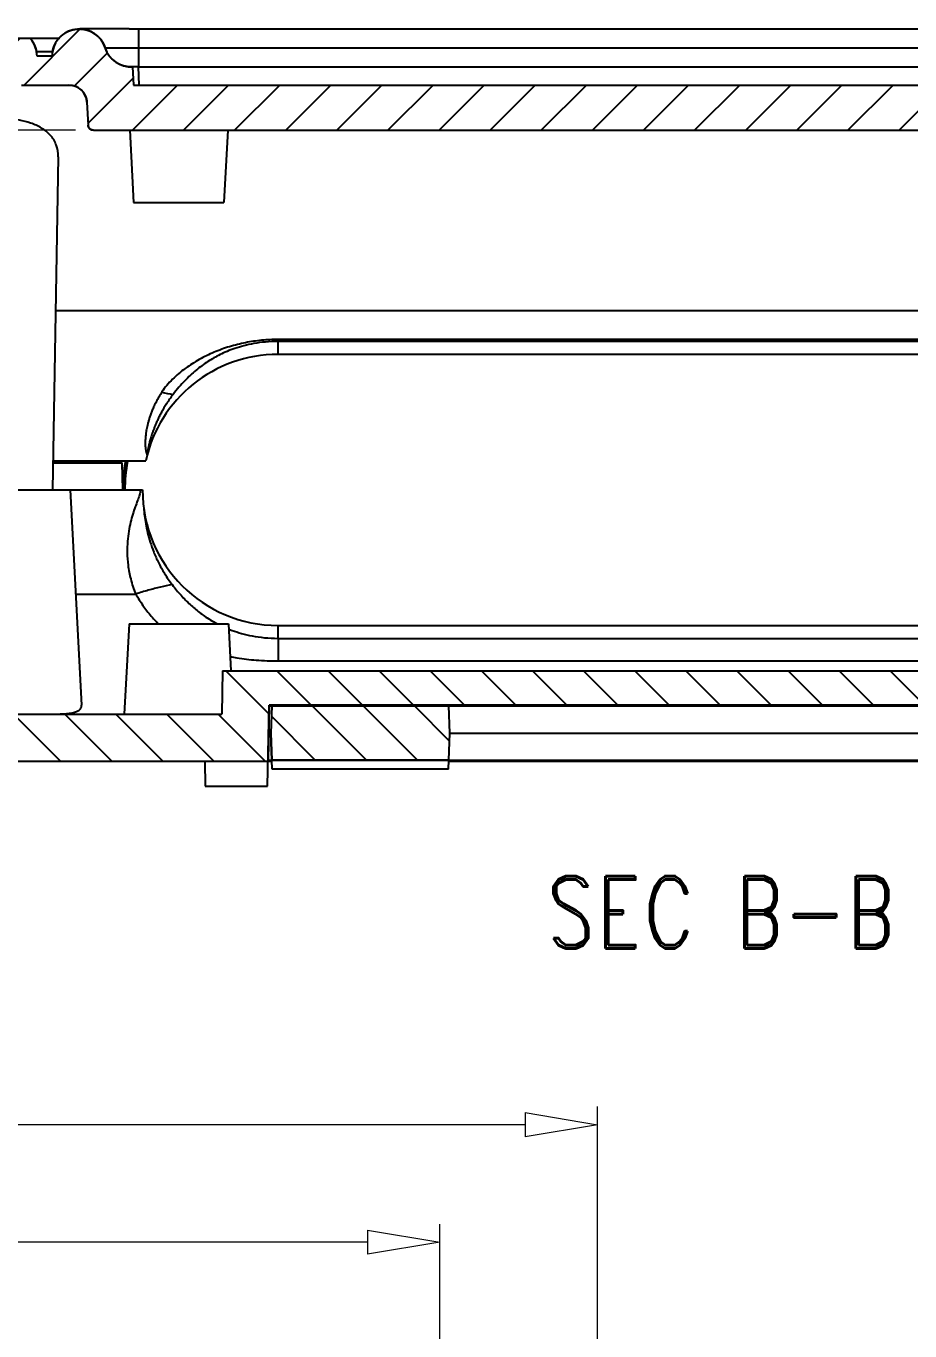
# Model space of a CAD drawing. Header units: millimetres. Extents: x 1786 to 4339, y -2795 to -1928.
# Drawn here: x 4152.7 to 4201.7, y -2579 to -2506.8 of the extents above; entities that cross this region are included whole.
import ezdxf
from ezdxf.enums import TextEntityAlignment as Align

# ---------------------------------------------------------------- set-up
doc = ezdxf.new("R2010")
doc.units = ezdxf.units.MM
doc.layers.add('dim', color=3, linetype='Continuous', lineweight=9)
doc.layers.add('hatch', color=56, linetype='Continuous', lineweight=9)
doc.styles.add('FFS', font='SIMFANG.TTF', dxfattribs={"width": 0.85})
doc.styles.add('LongTou', font='romand.shx', dxfattribs={"width": 0.8, "bigfont": 'whgdtxt.shx'})
doc.dimstyles.new('YanXiu', dxfattribs={"dimtxt": 2.5, "dimasz": 2.2, "dimexe": 1, "dimexo": 0.6, "dimgap": 0.66, "dimtad": 0, "dimzin": 9, "dimdsep": 46, "dimtxsty": 'FFS', "dimblk": 'CLOSEDBLANK', "dimcen": 0, "dimclrd": 256, "dimclre": 131, "dimclrt": 42, "dimazin": 2, "dimtfac": 1, "dimtofl": 0, "dimtmove": 0, "dimatfit": 3, "dimldrblk": 'CLOSEDBLANK', "dimfxl": 1, "dimlwd": 5, "dimlwe": 5, "dimarcsym": 0})
pattern_1 = [(315, (-316.9945, 82.8858), (1.4142136, 1.4142136), [])]

# ---------------------------------------------------------------- blocks, each defined once
blk = doc.blocks.new('_ClosedBlank')
at = {"color": 0, "linetype": 'ByBlock', "lineweight": -2}
for p, q in [((-1, 0.167), (0, 0)), ((-1, 0.167), (-1, -0.167)), ((0, 0), (-1, -0.167))]:
    blk.add_line(p, q, dxfattribs=at)
blk = doc.blocks.new('*D167')
at = {"layer": 'Defpoints', "color": 0}
for p in [(4691.71, -2567.576), (4594.25, -2601.768), (4691.71, -2601.768)]:
    blk.add_point(p, dxfattribs=at)
at = {"layer": 'dim', "color": 131, "lineweight": 5}
for p, q in [((4594.25, -2600.769), (4594.25, -2566.577)), ((4691.71, -2600.769), (4691.71, -2566.577))]:
    blk.add_line(p, q, dxfattribs=at)
at = {"layer": 'dim', "lineweight": 5}
for p, q in [((4598.25, -2567.576), (4635.146, -2567.576)), ((4687.71, -2567.576), (4650.814, -2567.576))]:
    blk.add_line(p, q, dxfattribs=at)
at = {"layer": 'dim', "lineweight": 5, "xscale": 4, "yscale": 4, "zscale": 4, "rotation": 180}
blk.add_blockref('_ClosedBlank', (4594.25, -2567.576), dxfattribs=at)
at = {"layer": 'dim', "lineweight": 5, "xscale": 4, "yscale": 4, "zscale": 4}
blk.add_blockref('_ClosedBlank', (4691.71, -2567.576), dxfattribs=at)
at = {"layer": 'dim', "color": 42, "insert": (4642.98, -2567.576), "char_height": 5, "attachment_point": 5, "style": 'FFS'}
blk.add_mtext('97.46', dxfattribs=at)
blk = doc.blocks.new('*D168')
at = {"layer": 'Defpoints', "color": 0}
for p in [(4682.98, -2574.076), (4602.98, -2585.368, 0), (4682.98, -2585.368, 0)]:
    blk.add_point(p, dxfattribs=at)
at = {"layer": 'dim', "color": 131, "lineweight": 5}
for p, q in [((4602.98, -2584.369), (4602.98, -2573.077)), ((4682.98, -2584.369), (4682.98, -2573.077))]:
    blk.add_line(p, q, dxfattribs=at)
at = {"layer": 'dim', "lineweight": 5}
for p, q in [((4606.98, -2574.076), (4639.465, -2574.076)), ((4678.98, -2574.076), (4646.495, -2574.076))]:
    blk.add_line(p, q, dxfattribs=at)
at = {"layer": 'dim', "lineweight": 5, "xscale": 4, "yscale": 4, "zscale": 4, "rotation": 180}
blk.add_blockref('_ClosedBlank', (4602.98, -2574.076), dxfattribs=at)
at = {"layer": 'dim', "lineweight": 5, "xscale": 4, "yscale": 4, "zscale": 4}
blk.add_blockref('_ClosedBlank', (4682.98, -2574.076), dxfattribs=at)
at = {"layer": 'dim', "color": 42, "insert": (4642.98, -2574.076), "char_height": 5, "attachment_point": 5, "style": 'FFS'}
blk.add_mtext('80', dxfattribs=at)
blk = doc.blocks.new('*D190')
at = {"layer": 'Defpoints', "color": 0}
for p in [(4156.478, -2512.56), (4129.728, -2544.86), (4148.516, -2544.86)]:
    blk.add_point(p, dxfattribs=at)
at = {"layer": 'dim', "color": 131, "lineweight": 5}
for p, q in [((4155.479, -2512.56), (4128.729, -2512.56)), ((4147.516, -2544.86), (4128.729, -2544.86))]:
    blk.add_line(p, q, dxfattribs=at)
at = {"layer": 'dim', "lineweight": 5}
for p, q in [((4129.728, -2516.56), (4129.728, -2522.38)), ((4129.728, -2540.86), (4129.728, -2535.039))]:
    blk.add_line(p, q, dxfattribs=at)
at = {"layer": 'dim', "lineweight": 5, "xscale": 4, "yscale": 4, "zscale": 4}
for p, rotation in [((4129.728, -2512.56), 90), ((4129.728, -2544.86), 270)]:
    blk.add_blockref('_ClosedBlank', p, dxfattribs=dict(at, rotation=rotation))
at = {"layer": 'dim', "color": 42, "insert": (4129.728, -2528.71), "char_height": 5, "attachment_point": 5, "rotation": 90, "style": 'FFS'}
blk.add_mtext('32.3', dxfattribs=at)
blk = doc.blocks.new('*u195')
at = {"layer": 'dim'}
for base, p1, p2, picture, middle in [((48.73, 96.939, 0), (-48.73, 62.748, 0), (48.73, 62.748, 0), '*D167', (0, 96.939, 0)), ((40, 90.439, 0), (-40, 79.148), (40, 79.148), '*D168', (0, 90.439, 0))]:
    dim = blk.add_linear_dim(base=base, p1=p1, p2=p2, dimstyle='YanXiu', override={"dimtxt": 5, "dimasz": 4, "dimexe": 0.9995, "dimexo": 0.9995, "dimgap": 0.9995, "dimzin": 8}, dxfattribs=at)
    dim.commit()
    dim.dimension.update_dxf_attribs({"geometry": picture, "text_midpoint": middle, "insert": (-4642.98, 2664.516)})
blk = doc.blocks.new('*u211')
at = {"linetype": 'Continuous'}
h = blk.add_hatch(dxfattribs=at)
h.set_pattern_fill('DEFAULT__7', color=2, scale=2, angle=45, style=0, pattern_type=0)
h.set_pattern_definition([(45, (-319.823, 82.8858), (-1.4142136, 1.4142136), [])])
edge = h.paths.add_edge_path()
edge.add_spline(control_points=[(126.837, 286.042), (129.732, 282.011), (131.836, 277.515), (133.077, 272.709)], knot_values=[0, 0, 0, 0, 1, 1, 1, 1], weights=[1, 0.988615, 0.988615, 1], degree=3, periodic=0)
edge.add_line((132.095, 272.709), (133.077, 272.709))
edge.add_spline(control_points=[(131.742, 273.959), (131.866, 273.544), (131.984, 273.128), (132.095, 272.709)], knot_values=[0, 0, 0, 0, 1, 1, 1, 1], weights=[1, 0.999908, 0.999908, 1], degree=3, periodic=0)
edge.add_line((130.794, 273.959), (131.742, 273.959))
edge.add_line((130.751, 272.709), (130.794, 273.959))
edge.add_line((129.763, 272.709), (130.751, 272.709))
edge.add_spline(control_points=[(123.849, 284.707), (126.544, 281.092), (128.537, 277.048), (129.763, 272.709)], knot_values=[0, 0, 0, 0, 1, 1, 1, 1], weights=[1, 0.988898, 0.988898, 1], degree=3, periodic=0)
edge.add_spline(control_points=[(123.849, 284.707), (123.657, 284.965), (123.369, 285.109), (123.047, 285.109)], knot_values=[0, 0, 0, 0, 1, 1, 1, 1], weights=[1, 0.929202, 0.929202, 1], degree=3, periodic=0)
edge.add_line((120.427, 285.109), (123.047, 285.109))
edge.add_spline(control_points=[(120.427, 285.109), (119.866, 285.109), (119.458, 284.722), (119.429, 284.161)], knot_values=[0, 0, 0, 0, 1, 1, 1, 1], weights=[1, 0.816916, 0.816916, 1], degree=3, periodic=0)
edge.add_line((119.429, 284.161), (119.362, 282.893))
edge.add_spline(control_points=[(119.063, 282.609), (119.231, 282.609), (119.353, 282.725), (119.362, 282.893)], knot_values=[0, 0, 0, 0, 1, 1, 1, 1], weights=[1, 0.816916, 0.816916, 1], degree=3, periodic=0)
edge.add_line((49.632, 282.609), (119.063, 282.609))
edge.add_spline(control_points=[(49.632, 282.609), (49.464, 282.609), (49.341, 282.725), (49.332, 282.893)], knot_values=[0, 0, 0, 0, 1, 1, 1, 1], weights=[1, 0.816916, 0.816916, 1], degree=3, periodic=0)
edge.add_line((49.266, 284.161), (49.332, 282.893))
edge.add_spline(control_points=[(48.267, 285.109), (48.829, 285.109), (49.237, 284.722), (49.266, 284.161)], knot_values=[0, 0, 0, 0, 1, 1, 1, 1], weights=[1, 0.816916, 0.816916, 1], degree=3, periodic=0)
edge.add_line((45.648, 285.109), (48.267, 285.109))
edge.add_spline(control_points=[(45.648, 285.109), (45.326, 285.109), (45.038, 284.965), (44.846, 284.707)], knot_values=[0, 0, 0, 0, 1, 1, 1, 1], weights=[1, 0.929202, 0.929202, 1], degree=3, periodic=0)
edge.add_spline(control_points=[(44.846, 284.707), (42.151, 281.092), (40.157, 277.048), (38.932, 272.709)], knot_values=[0, 0, 0, 0, 1, 1, 1, 1], weights=[1, 0.988898, 0.988898, 1], degree=3, periodic=0)
edge.add_line((37.944, 272.709), (38.932, 272.709))
edge.add_line((37.944, 272.709), (37.9, 273.959))
edge.add_line((37.9, 273.959), (36.953, 273.959))
edge.add_spline(control_points=[(36.953, 273.959), (36.828, 273.544), (36.71, 273.128), (36.599, 272.709)], knot_values=[0, 0, 0, 0, 1, 1, 1, 1], weights=[1, 0.999908, 0.999908, 1], degree=3, periodic=0)
edge.add_line((35.618, 272.709), (36.599, 272.709))
edge.add_spline(control_points=[(41.858, 286.042), (38.963, 282.011), (36.858, 277.515), (35.618, 272.709)], knot_values=[0, 0, 0, 0, 1, 1, 1, 1], weights=[1, 0.988615, 0.988615, 1], degree=3, periodic=0)
edge.add_spline(control_points=[(45.107, 287.709), (43.793, 287.709), (42.624, 287.109), (41.858, 286.042)], knot_values=[0, 0, 0, 0, 1, 1, 1, 1], weights=[1, 0.926504, 0.926504, 1], degree=3, periodic=0)
edge.add_line((45.107, 287.709), (46.114, 287.709))
edge.add_spline(control_points=[(46.114, 287.709), (46.302, 287.498), (46.426, 287.244), (46.475, 286.966)], knot_values=[0, 0, 0, 0, 1, 1, 1, 1], weights=[1, 0.974359, 0.974359, 1], degree=3, periodic=0)
edge.add_line((46.521, 286.709), (46.475, 286.966))
edge.add_line((47.321, 286.709), (46.521, 286.709))
edge.add_line((47.366, 286.966), (47.321, 286.709))
edge.add_spline(control_points=[(47.366, 286.966), (47.71, 288.916), (49.685, 289.046), (50.282, 287.158)], knot_values=[0, 0, 0, 0, 1, 1, 1, 1], weights=[1, 0.492007, 0.492007, 1], degree=3, periodic=0)
edge.add_spline(control_points=[(51.795, 286.109), (51.083, 286.072), (50.497, 286.478), (50.282, 287.158)], knot_values=[0, 0, 0, 0, 1, 1, 1, 1], weights=[1, 0.860596, 0.860596, 1], degree=3, periodic=0)
edge.add_line((51.795, 286.109), (51.847, 285.109))
edge.add_line((51.847, 285.109), (116.847, 285.109))
edge.add_line((116.9, 286.109), (116.847, 285.109))
edge.add_spline(control_points=[(116.9, 286.109), (117.612, 286.072), (118.198, 286.478), (118.413, 287.158)], knot_values=[0, 0, 0, 0, 1, 1, 1, 1], weights=[1, 0.860596, 0.860596, 1], degree=3, periodic=0)
edge.add_spline(control_points=[(121.329, 286.966), (120.985, 288.916), (119.01, 289.046), (118.413, 287.158)], knot_values=[0, 0, 0, 0, 1, 1, 1, 1], weights=[1, 0.492007, 0.492007, 1], degree=3, periodic=0)
edge.add_line((121.329, 286.966), (121.374, 286.709))
edge.add_line((122.174, 286.709), (121.374, 286.709))
edge.add_line((122.174, 286.709), (122.219, 286.966))
edge.add_spline(control_points=[(122.581, 287.709), (122.392, 287.498), (122.269, 287.244), (122.219, 286.966)], knot_values=[0, 0, 0, 0, 1, 1, 1, 1], weights=[1, 0.974359, 0.974359, 1], degree=3, periodic=0)
edge.add_line((122.581, 287.709), (123.588, 287.709))
edge.add_spline(control_points=[(126.837, 286.042), (126.07, 287.109), (124.901, 287.709), (123.588, 287.709)], knot_values=[0, 0, 0, 0, 1, 1, 1, 1], weights=[1, 0.926504, 0.926504, 1], degree=3, periodic=0)
h = blk.add_hatch(dxfattribs=at)
h.set_pattern_fill('DEFAULT__10', color=2, scale=2, angle=-45, style=0, pattern_type=0)
h.set_pattern_definition(pattern_1)
edge = h.paths.add_edge_path()
edge.add_line((40.069, 247.709), (59.293, 247.709))
edge.add_spline(control_points=[(40.069, 247.709), (38.267, 247.709), (36.811, 248.771), (36.26, 250.487)], knot_values=[0, 0, 0, 0, 1, 1, 1, 1], weights=[1, 0.871964, 0.871964, 1], degree=3, periodic=0)
edge.add_spline(control_points=[(35.618, 252.709), (35.81, 251.962), (36.025, 251.221), (36.26, 250.487)], knot_values=[0, 0, 0, 0, 1, 1, 1, 1], weights=[1, 0.999721, 0.999721, 1], degree=3, periodic=0)
edge.add_line((35.618, 252.709), (36.599, 252.709))
edge.add_spline(control_points=[(36.953, 251.459), (36.828, 251.874), (36.71, 252.29), (36.599, 252.709)], knot_values=[0, 0, 0, 0, 1, 1, 1, 1], weights=[1, 0.999908, 0.999908, 1], degree=3, periodic=0)
edge.add_line((37.9, 251.459), (36.953, 251.459))
edge.add_line((37.944, 252.709), (37.9, 251.459))
edge.add_line((37.944, 252.709), (38.932, 252.709))
edge.add_spline(control_points=[(38.932, 252.709), (39.095, 252.132), (39.272, 251.559), (39.463, 250.99)], knot_values=[0, 0, 0, 0, 1, 1, 1, 1], weights=[1, 0.999801, 0.999801, 1], degree=3, periodic=0)
edge.add_spline(control_points=[(40.411, 250.309), (39.966, 250.309), (39.605, 250.569), (39.463, 250.99)], knot_values=[0, 0, 0, 0, 1, 1, 1, 1], weights=[1, 0.874615, 0.874615, 1], degree=3, periodic=0)
edge.add_line((40.411, 250.309), (56.738, 250.309))
edge.add_line((56.78, 252.709), (56.738, 250.309))
edge.add_line((56.78, 252.709), (111.915, 252.709))
edge.add_line((111.915, 252.709), (111.956, 250.309))
edge.add_line((111.956, 250.309), (128.284, 250.309))
edge.add_spline(control_points=[(128.284, 250.309), (128.729, 250.309), (129.09, 250.569), (129.232, 250.99)], knot_values=[0, 0, 0, 0, 1, 1, 1, 1], weights=[1, 0.874615, 0.874615, 1], degree=3, periodic=0)
edge.add_spline(control_points=[(129.763, 252.709), (129.6, 252.132), (129.423, 251.559), (129.232, 250.99)], knot_values=[0, 0, 0, 0, 1, 1, 1, 1], weights=[1, 0.999801, 0.999801, 1], degree=3, periodic=0)
edge.add_line((129.763, 252.709), (130.751, 252.709))
edge.add_line((130.751, 252.709), (130.794, 251.459))
edge.add_line((130.794, 251.459), (131.742, 251.459))
edge.add_spline(control_points=[(131.742, 251.459), (131.866, 251.874), (131.984, 252.29), (132.095, 252.709)], knot_values=[0, 0, 0, 0, 1, 1, 1, 1], weights=[1, 0.999908, 0.999908, 1], degree=3, periodic=0)
edge.add_line((132.095, 252.709), (133.077, 252.709))
edge.add_spline(control_points=[(133.077, 252.709), (132.884, 251.962), (132.67, 251.221), (132.434, 250.487)], knot_values=[0, 0, 0, 0, 1, 1, 1, 1], weights=[1, 0.999721, 0.999721, 1], degree=3, periodic=0)
edge.add_spline(control_points=[(128.626, 247.709), (130.428, 247.709), (131.884, 248.771), (132.434, 250.487)], knot_values=[0, 0, 0, 0, 1, 1, 1, 1], weights=[1, 0.871964, 0.871964, 1], degree=3, periodic=0)
edge.add_line((109.401, 247.709), (128.626, 247.709))
edge.add_line((109.347, 250.809), (109.401, 247.709))
edge.add_line((109.347, 250.809), (59.347, 250.809))
edge.add_line((59.347, 250.809), (59.293, 247.709))
h = blk.add_hatch(dxfattribs=at)
h.set_pattern_fill('DEFAULT__6', color=2, scale=2, angle=-45, style=0, pattern_type=0)
h.set_pattern_definition(pattern_1)
edge = h.paths.add_edge_path()
edge.add_line((109.195, 250.759), (99.4, 250.759))
edge.add_line((109.195, 250.759), (109.247, 249.259))
edge.add_line((109.247, 249.259), (109.195, 247.759))
edge.add_line((109.195, 247.759), (99.4, 247.759))
edge.add_line((99.4, 247.759), (99.347, 249.259))
edge.add_line((99.347, 249.259), (99.4, 250.759))
edge = h.paths.add_edge_path()
edge.add_line((69.295, 250.759), (59.5, 250.759))
edge.add_line((69.347, 249.259), (69.295, 250.759))
edge.add_line((69.295, 247.759), (69.347, 249.259))
edge.add_line((69.295, 247.759), (59.5, 247.759))
edge.add_line((59.447, 249.259), (59.5, 247.759))
edge.add_line((59.5, 250.759), (59.447, 249.259))
at = {"color": 7, "linetype": 'Continuous'}
for p, q in [((51.597, 288.209, 0), (116.548, 288.209, 0)), ((52.147, 286.107, 0), (52.147, 288.209, 0)), ((45.107, 287.709, 0), (46.114, 287.709, 0)), ((45.107, 287.709, 0), (47.764, 287.709, 0)), ((46.521, 286.709, 0), (46.475, 286.966, 0)), ((46.521, 286.709, 0), (46.475, 286.966, 0)), ((46.475, 286.966, 0), (47.366, 286.966, 0)), ((47.321, 286.709, 0), (46.521, 286.709, 0)), ((47.321, 286.709, 0), (46.521, 286.709, 0)), ((47.366, 286.966, 0), (47.321, 286.709, 0)), ((47.366, 286.966, 0), (47.321, 286.709, 0)), ((50.282, 287.158, 0), (52.147, 287.158, 0)), ((52.147, 287.158, 0), (116.548, 287.158, 0)), ((51.795, 286.109, 0), (51.847, 285.109, 0)), ((51.795, 286.109, 0), (51.847, 285.109, 0)), ((52.095, 286.109, 0), (52.147, 285.109, 0)), ((52.147, 286.109, 0), (116.548, 286.109, 0)), ((45.648, 285.109, 0), (48.267, 285.109, 0)), ((45.648, 285.109, 0), (48.267, 285.109, 0)), ((51.847, 285.109, 0), (116.847, 285.109, 0)), ((51.847, 285.109, 0), (116.847, 285.109, 0)), ((49.266, 284.161, 0), (49.332, 282.893, 0)), ((49.266, 284.161, 0), (49.332, 282.893, 0)), ((49.632, 282.609, 0), (119.063, 282.609, 0)), ((49.632, 282.609, 0), (119.063, 282.609, 0)), ((51.638, 282.609, 0), (51.847, 278.609, 0)), ((57.057, 282.609, 0), (56.847, 278.609, 0)), ((47.678, 281.129, 0), (47.356, 262.709, 0)), ((51.847, 278.609, 0), (56.847, 278.609, 0)), ((121.166, 272.609, 0), (47.529, 272.609, 0)), ((59.847, 270.209, 0), (59.847, 271.03, 0)), ((108.847, 271.03, 0), (59.847, 271.03, 0)), ((108.847, 270.923, 0), (59.847, 270.923, 0)), ((108.847, 270.209, 0), (59.847, 270.209, 0)), ((47.382, 264.209, 0), (51.221, 264.209, 0)), ((47.384, 264.309, 0), (52.52, 264.309, 0)), ((51.247, 262.709, 0), (51.221, 264.209, 0)), ((39.855, 262.709, 0), (52.347, 262.709, 0)), ((48.347, 262.709, 0), (48.971, 250.808, 0)), ((48.649, 256.95, 0), (51.97, 256.95, 0)), ((51.597, 255.309, 0), (51.335, 250.309, 0)), ((51.597, 255.309, 0), (57.097, 255.309, 0)), ((57.097, 255.309, 0), (57.234, 252.709, 0)), ((59.847, 254.498, 0), (59.847, 255.209, 0)), ((59.847, 255.209, 0), (108.847, 255.209, 0)), ((59.847, 254.498, 0), (59.847, 253.245, 0)), ((59.847, 254.498, 0), (108.847, 254.498, 0)), ((56.78, 252.709, 0), (56.738, 250.309, 0)), ((56.78, 252.709, 0), (56.738, 250.309, 0)), ((56.78, 252.709, 0), (111.915, 252.709, 0)), ((56.78, 252.709, 0), (111.915, 252.709, 0)), ((59.847, 253.245, 0), (108.847, 253.245, 0)), ((59.269, 246.318, 0), (59.347, 250.809, 0)), ((59.347, 250.809, 0), (59.293, 247.709, 0)), ((109.347, 250.809, 0), (59.347, 250.809, 0)), ((109.347, 250.809, 0), (59.347, 250.809, 0)), ((59.347, 250.759, 0), (109.347, 250.759, 0)), ((59.5, 250.759, 0), (59.447, 249.259, 0)), ((59.5, 250.759, 0), (59.447, 249.259, 0)), ((69.295, 250.759, 0), (59.5, 250.759, 0)), ((69.347, 249.259, 0), (69.295, 250.759, 0)), ((69.347, 249.259, 0), (69.295, 250.759, 0)), ((40.411, 250.309, 0), (56.738, 250.309, 0)), ((40.411, 250.309, 0), (56.738, 250.309, 0)), ((59.447, 249.259, 0), (59.5, 247.759, 0)), ((59.517, 247.259, 0), (59.447, 249.259, 0)), ((69.277, 247.259, 0), (69.347, 249.259, 0)), ((69.295, 247.759, 0), (69.347, 249.259, 0)), ((69.347, 249.259, 0), (99.347, 249.259, 0)), ((40.069, 247.709, 0), (59.293, 247.709, 0)), ((40.069, 247.709, 0), (59.5, 247.709, 0)), ((55.793, 247.709, 0), (55.818, 246.318, 0)), ((59.293, 247.759, 0), (109.401, 247.759, 0)), ((69.295, 247.759, 0), (59.5, 247.759, 0)), ((69.295, 247.709, 0), (99.4, 247.709, 0)), ((69.277, 247.259, 0), (59.517, 247.259, 0)), ((55.817, 246.317, 0), (59.269, 246.317, 0))]:
    blk.add_line(p, q, dxfattribs=at)
at = {"color": 7, "linetype": 'Continuous', "elevation": 0}
blk.add_lwpolyline([(51.597, 288.209), (50.688, 288.209), (49.892, 288.208), (49.3, 288.209), (48.954, 288.208), (48.876, 288.209)], dxfattribs=at)
at = {"color": 7, "linetype": 'Continuous'}
for centre, radius, start, end in [((48.847, 286.705, 0), 1.504, 17.53829, 170), ((44.994, 286.705, 0), 1.504, 10, 41.8846), ((51.716, 287.611, 0), 1.504, 197.53829, 273), ((52.148, 279.031, 0), 7.078, 90.00618, 90.43036), ((48.267, 284.109, 0), 1, 3, 90), ((49.632, 282.909, 0), 0.3, 183, 270), ((59.847, 262.709, 0), 7.5, 90, 167.68223), ((56.859, 283.297, 0), 15.569, 257.2107, 259.53735), ((59.847, 262.709, 0), 8.6, 169.27785, 180), ((59.847, 262.709, 0), 8.5, 169.3324, 180), ((59.847, 262.709, 0), 8.479, 169.34306, 180), ((59.847, 262.709, 0), 7.5, 180, 270), ((57.067, 259.398, 0), 5.613, 224.97617, 225.83098), ((57.074, 259.405, 0), 5.624, 225.83099, 226.78854), ((59.664, 261.407, 0), 6.886, 248.2407, 249.93384)]:
    blk.add_arc(centre, radius, start, end, dxfattribs=at)
for points, start_tangent, end_tangent in [([(47.366, 286.966, 0), (47.368, 286.977, 0), (47.37, 286.988, 0), (47.372, 287, 0), (47.375, 287.011, 0), (47.377, 287.023, 0), (47.38, 287.034, 0), (47.382, 287.046, 0), (47.385, 287.057, 0), (47.388, 287.069, 0), (47.391, 287.081, 0), (47.394, 287.092, 0), (47.397, 287.104, 0), (47.4, 287.116, 0), (47.404, 287.128, 0), (47.407, 287.14, 0), (47.411, 287.152, 0), (47.415, 287.164, 0), (47.419, 287.176, 0), (47.423, 287.188, 0), (47.427, 287.2, 0), (47.431, 287.212, 0), (47.436, 287.224, 0), (47.44, 287.236, 0), (47.445, 287.249, 0), (47.45, 287.261, 0), (47.455, 287.273, 0), (47.46, 287.285, 0), (47.465, 287.298, 0), (47.47, 287.31, 0), (47.476, 287.322, 0), (47.481, 287.335, 0), (47.487, 287.347, 0), (47.493, 287.36, 0), (47.499, 287.372, 0), (47.505, 287.384, 0), (47.512, 287.397, 0), (47.518, 287.409, 0), (47.525, 287.422, 0), (47.532, 287.434, 0), (47.539, 287.446, 0), (47.546, 287.459, 0), (47.553, 287.471, 0), (47.56, 287.484, 0), (47.568, 287.496, 0), (47.576, 287.508, 0), (47.584, 287.521, 0), (47.592, 287.533, 0), (47.6, 287.546, 0), (47.608, 287.558, 0), (47.617, 287.57, 0), (47.626, 287.582, 0), (47.635, 287.595, 0), (47.644, 287.607, 0), (47.653, 287.619, 0), (47.662, 287.631, 0), (47.672, 287.643, 0), (47.681, 287.655, 0), (47.691, 287.667, 0), (47.701, 287.679, 0), (47.712, 287.691, 0), (47.722, 287.703, 0), (47.733, 287.715, 0), (47.743, 287.726, 0), (47.754, 287.738, 0), (47.765, 287.75, 0), (47.776, 287.761, 0), (47.788, 287.773, 0), (47.799, 287.784, 0), (47.811, 287.795, 0), (47.823, 287.806, 0), (47.835, 287.818, 0), (47.847, 287.829, 0), (47.86, 287.839, 0), (47.872, 287.85, 0), (47.885, 287.861, 0), (47.898, 287.872, 0), (47.911, 287.882, 0), (47.924, 287.893, 0), (47.938, 287.903, 0), (47.951, 287.913, 0), (47.965, 287.923, 0), (47.979, 287.933, 0), (47.993, 287.943, 0), (48.007, 287.952, 0), (48.021, 287.962, 0), (48.036, 287.971, 0), (48.051, 287.981, 0), (48.065, 287.99, 0), (48.08, 287.999, 0), (48.095, 288.007, 0), (48.111, 288.016, 0), (48.126, 288.025, 0), (48.141, 288.033, 0), (48.157, 288.041, 0), (48.173, 288.049, 0), (48.189, 288.057, 0), (48.205, 288.065, 0), (48.221, 288.072, 0), (48.237, 288.08, 0), (48.254, 288.087, 0), (48.27, 288.094, 0), (48.287, 288.101, 0), (48.304, 288.107, 0), (48.32, 288.114, 0), (48.337, 288.12, 0), (48.354, 288.126, 0), (48.372, 288.132, 0), (48.389, 288.137, 0), (48.406, 288.143, 0), (48.424, 288.148, 0), (48.441, 288.153, 0), (48.459, 288.158, 0), (48.476, 288.162, 0), (48.494, 288.167, 0), (48.512, 288.171, 0), (48.53, 288.175, 0), (48.548, 288.179, 0), (48.566, 288.182, 0), (48.584, 288.186, 0), (48.602, 288.189, 0), (48.62, 288.192, 0), (48.638, 288.194, 0), (48.657, 288.197, 0), (48.675, 288.199, 0), (48.693, 288.201, 0), (48.712, 288.203, 0), (48.73, 288.204, 0), (48.748, 288.206, 0), (48.767, 288.207, 0), (48.785, 288.208, 0), (48.804, 288.208, 0), (48.822, 288.209, 0), (48.841, 288.209, 0), (48.859, 288.209, 0), (48.877, 288.209, 0), (48.896, 288.208, 0), (48.914, 288.207, 0), (48.933, 288.207, 0), (48.951, 288.205, 0), (48.969, 288.204, 0), (48.987, 288.202, 0), (49.006, 288.201, 0), (49.024, 288.199, 0), (49.042, 288.196, 0), (49.06, 288.194, 0), (49.078, 288.191, 0), (49.096, 288.188, 0), (49.114, 288.185, 0), (49.132, 288.182, 0), (49.15, 288.178, 0), (49.167, 288.175, 0), (49.185, 288.171, 0), (49.202, 288.166, 0), (49.22, 288.162, 0), (49.237, 288.157, 0), (49.255, 288.153, 0), (49.272, 288.148, 0), (49.289, 288.143, 0), (49.306, 288.137, 0), (49.323, 288.132, 0), (49.34, 288.126, 0), (49.356, 288.12, 0), (49.373, 288.114, 0), (49.389, 288.108, 0), (49.406, 288.101, 0), (49.422, 288.095, 0), (49.438, 288.088, 0), (49.454, 288.081, 0), (49.47, 288.074, 0), (49.486, 288.067, 0), (49.501, 288.059, 0), (49.517, 288.052, 0), (49.532, 288.044, 0), (49.547, 288.036, 0), (49.562, 288.028, 0), (49.577, 288.02, 0), (49.592, 288.012, 0), (49.606, 288.003, 0), (49.621, 287.995, 0), (49.635, 287.986, 0), (49.649, 287.977, 0), (49.664, 287.968, 0), (49.677, 287.959, 0), (49.691, 287.95, 0), (49.705, 287.941, 0), (49.718, 287.931, 0), (49.731, 287.922, 0), (49.745, 287.912, 0), (49.758, 287.902, 0), (49.77, 287.893, 0), (49.783, 287.883, 0), (49.795, 287.873, 0), (49.808, 287.862, 0), (49.82, 287.852, 0), (49.832, 287.842, 0), (49.844, 287.832, 0), (49.855, 287.821, 0), (49.867, 287.811, 0), (49.878, 287.8, 0), (49.89, 287.789, 0), (49.901, 287.779, 0), (49.912, 287.768, 0), (49.922, 287.757, 0), (49.933, 287.746, 0), (49.943, 287.735, 0), (49.954, 287.724, 0), (49.964, 287.713, 0), (49.974, 287.702, 0), (49.983, 287.691, 0), (49.993, 287.68, 0), (50.002, 287.668, 0), (50.012, 287.657, 0), (50.021, 287.646, 0), (50.03, 287.634, 0), (50.039, 287.623, 0), (50.047, 287.612, 0), (50.056, 287.6, 0), (50.064, 287.589, 0), (50.073, 287.577, 0), (50.081, 287.566, 0), (50.089, 287.555, 0), (50.096, 287.543, 0), (50.104, 287.532, 0), (50.112, 287.52, 0), (50.119, 287.508, 0), (50.126, 287.497, 0), (50.133, 287.485, 0), (50.14, 287.474, 0), (50.147, 287.462, 0), (50.154, 287.451, 0), (50.16, 287.439, 0), (50.166, 287.428, 0), (50.173, 287.416, 0), (50.179, 287.405, 0), (50.185, 287.393, 0), (50.191, 287.382, 0), (50.196, 287.371, 0), (50.202, 287.359, 0), (50.207, 287.348, 0), (50.213, 287.336, 0), (50.218, 287.325, 0), (50.223, 287.314, 0), (50.228, 287.302, 0), (50.233, 287.291, 0), (50.237, 287.28, 0), (50.242, 287.269, 0), (50.246, 287.257, 0), (50.251, 287.246, 0), (50.255, 287.235, 0), (50.259, 287.224, 0), (50.263, 287.213, 0), (50.267, 287.202, 0), (50.271, 287.191, 0), (50.275, 287.18, 0), (50.278, 287.169, 0), (50.282, 287.158, 0)], (0.173648, 0.984808), (0.301343, -0.953516)), ([(46.114, 287.709, 0), (46.122, 287.699, 0), (46.131, 287.69, 0), (46.139, 287.68, 0), (46.148, 287.67, 0), (46.156, 287.66, 0), (46.164, 287.65, 0), (46.172, 287.64, 0), (46.18, 287.629, 0), (46.188, 287.619, 0), (46.196, 287.609, 0), (46.204, 287.598, 0), (46.212, 287.588, 0), (46.219, 287.577, 0), (46.227, 287.566, 0), (46.234, 287.556, 0), (46.242, 287.545, 0), (46.249, 287.534, 0), (46.256, 287.523, 0), (46.263, 287.512, 0), (46.27, 287.501, 0), (46.277, 287.49, 0), (46.284, 287.478, 0), (46.291, 287.467, 0), (46.297, 287.456, 0), (46.304, 287.444, 0), (46.31, 287.433, 0), (46.316, 287.421, 0), (46.323, 287.41, 0), (46.329, 287.398, 0), (46.335, 287.386, 0), (46.341, 287.374, 0), (46.347, 287.363, 0), (46.352, 287.351, 0), (46.358, 287.339, 0), (46.363, 287.327, 0), (46.369, 287.315, 0), (46.374, 287.303, 0), (46.379, 287.291, 0), (46.384, 287.279, 0), (46.389, 287.266, 0), (46.394, 287.254, 0), (46.399, 287.242, 0), (46.403, 287.23, 0), (46.408, 287.217, 0), (46.412, 287.205, 0), (46.417, 287.193, 0), (46.421, 287.18, 0), (46.425, 287.168, 0), (46.429, 287.155, 0), (46.433, 287.143, 0), (46.437, 287.13, 0), (46.44, 287.118, 0), (46.444, 287.105, 0), (46.447, 287.093, 0), (46.451, 287.08, 0), (46.454, 287.067, 0), (46.457, 287.055, 0), (46.46, 287.042, 0), (46.463, 287.029, 0), (46.465, 287.017, 0), (46.468, 287.004, 0), (46.471, 286.991, 0), (46.473, 286.979, 0), (46.475, 286.966, 0)], (0.667633, -0.744491), (0.173648, -0.984808)), ([(51.795, 286.109, 0), (51.781, 286.108, 0), (51.766, 286.108, 0), (51.752, 286.107, 0), (51.737, 286.107, 0), (51.722, 286.107, 0), (51.708, 286.107, 0), (51.693, 286.107, 0), (51.678, 286.107, 0), (51.664, 286.108, 0), (51.649, 286.108, 0), (51.634, 286.109, 0), (51.619, 286.11, 0), (51.604, 286.111, 0), (51.589, 286.112, 0), (51.574, 286.114, 0), (51.559, 286.115, 0), (51.544, 286.117, 0), (51.529, 286.119, 0), (51.514, 286.12, 0), (51.499, 286.123, 0), (51.484, 286.125, 0), (51.469, 286.127, 0), (51.454, 286.13, 0), (51.439, 286.133, 0), (51.424, 286.136, 0), (51.409, 286.139, 0), (51.394, 286.142, 0), (51.379, 286.145, 0), (51.363, 286.149, 0), (51.348, 286.153, 0), (51.333, 286.156, 0), (51.318, 286.16, 0), (51.303, 286.165, 0), (51.288, 286.169, 0), (51.273, 286.174, 0), (51.258, 286.178, 0), (51.243, 286.183, 0), (51.228, 286.188, 0), (51.213, 286.193, 0), (51.199, 286.199, 0), (51.184, 286.204, 0), (51.169, 286.21, 0), (51.154, 286.216, 0), (51.14, 286.222, 0), (51.125, 286.228, 0), (51.11, 286.234, 0), (51.096, 286.241, 0), (51.081, 286.247, 0), (51.067, 286.254, 0), (51.052, 286.261, 0), (51.038, 286.268, 0), (51.024, 286.276, 0), (51.01, 286.283, 0), (50.996, 286.291, 0), (50.982, 286.298, 0), (50.968, 286.306, 0), (50.954, 286.314, 0), (50.94, 286.323, 0), (50.926, 286.331, 0), (50.913, 286.339, 0), (50.899, 286.348, 0), (50.886, 286.357, 0), (50.872, 286.366, 0), (50.859, 286.375, 0), (50.846, 286.384, 0), (50.833, 286.393, 0), (50.82, 286.403, 0), (50.807, 286.413, 0), (50.794, 286.422, 0), (50.782, 286.432, 0), (50.769, 286.442, 0), (50.757, 286.452, 0), (50.745, 286.463, 0), (50.732, 286.473, 0), (50.72, 286.484, 0), (50.708, 286.494, 0), (50.697, 286.505, 0), (50.685, 286.516, 0), (50.673, 286.527, 0), (50.662, 286.538, 0), (50.651, 286.549, 0), (50.639, 286.561, 0), (50.628, 286.572, 0), (50.617, 286.584, 0), (50.607, 286.595, 0), (50.596, 286.607, 0), (50.585, 286.619, 0), (50.575, 286.631, 0), (50.565, 286.643, 0), (50.555, 286.655, 0), (50.545, 286.667, 0), (50.535, 286.68, 0), (50.525, 286.692, 0), (50.516, 286.704, 0), (50.506, 286.717, 0), (50.497, 286.73, 0), (50.488, 286.742, 0), (50.479, 286.755, 0), (50.47, 286.768, 0), (50.462, 286.781, 0), (50.453, 286.794, 0), (50.445, 286.807, 0), (50.437, 286.82, 0), (50.429, 286.833, 0), (50.421, 286.846, 0), (50.413, 286.859, 0), (50.406, 286.873, 0), (50.398, 286.886, 0), (50.391, 286.899, 0), (50.384, 286.913, 0), (50.377, 286.926, 0), (50.37, 286.939, 0), (50.363, 286.953, 0), (50.357, 286.967, 0), (50.351, 286.98, 0), (50.344, 286.994, 0), (50.338, 287.007, 0), (50.332, 287.021, 0), (50.327, 287.035, 0), (50.321, 287.048, 0), (50.316, 287.062, 0), (50.31, 287.076, 0), (50.305, 287.089, 0), (50.3, 287.103, 0), (50.295, 287.117, 0), (50.291, 287.13, 0), (50.286, 287.144, 0), (50.282, 287.158, 0)], (-0.99863, -0.052336), (-0.301343, 0.953516)), ([(51.979, 286.108, 0), (51.883, 286.108, 0), (51.818, 286.108, 0), (51.795, 286.109, 0)], (-0.999443, -0.033366), (-0.052336, 0.99863)), ([(52.095, 286.109, 0), (51.979, 286.108, 0)], (-0.999973, -0.007351), (-0.999443, -0.033366)), ([(48.267, 285.109, 0), (48.278, 285.109, 0), (48.289, 285.109, 0), (48.3, 285.108, 0), (48.311, 285.108, 0), (48.322, 285.107, 0), (48.333, 285.107, 0), (48.344, 285.106, 0), (48.355, 285.105, 0), (48.366, 285.104, 0), (48.377, 285.103, 0), (48.388, 285.102, 0), (48.399, 285.1, 0), (48.41, 285.099, 0), (48.422, 285.097, 0), (48.433, 285.095, 0), (48.444, 285.093, 0), (48.455, 285.091, 0), (48.467, 285.089, 0), (48.478, 285.086, 0), (48.489, 285.084, 0), (48.501, 285.081, 0), (48.512, 285.079, 0), (48.523, 285.076, 0), (48.535, 285.073, 0), (48.546, 285.069, 0), (48.557, 285.066, 0), (48.568, 285.063, 0), (48.58, 285.059, 0), (48.591, 285.055, 0), (48.602, 285.051, 0), (48.613, 285.047, 0), (48.625, 285.043, 0), (48.636, 285.039, 0), (48.647, 285.034, 0), (48.658, 285.029, 0), (48.669, 285.025, 0), (48.68, 285.02, 0), (48.691, 285.015, 0), (48.702, 285.009, 0), (48.713, 285.004, 0), (48.724, 284.998, 0), (48.735, 284.993, 0), (48.746, 284.987, 0), (48.757, 284.981, 0), (48.767, 284.975, 0), (48.778, 284.969, 0), (48.788, 284.962, 0), (48.799, 284.956, 0), (48.809, 284.949, 0), (48.82, 284.943, 0), (48.83, 284.936, 0), (48.84, 284.929, 0), (48.85, 284.921, 0), (48.86, 284.914, 0), (48.87, 284.907, 0), (48.88, 284.899, 0), (48.89, 284.891, 0), (48.9, 284.884, 0), (48.909, 284.876, 0), (48.919, 284.868, 0), (48.928, 284.86, 0), (48.937, 284.851, 0), (48.947, 284.843, 0), (48.956, 284.834, 0), (48.965, 284.826, 0), (48.974, 284.817, 0), (48.982, 284.808, 0), (48.991, 284.799, 0), (49, 284.79, 0), (49.008, 284.781, 0), (49.016, 284.772, 0), (49.024, 284.762, 0), (49.033, 284.753, 0), (49.04, 284.743, 0), (49.048, 284.734, 0), (49.056, 284.724, 0), (49.064, 284.714, 0), (49.071, 284.704, 0), (49.078, 284.694, 0), (49.085, 284.684, 0), (49.092, 284.674, 0), (49.099, 284.664, 0), (49.106, 284.653, 0), (49.113, 284.643, 0), (49.119, 284.633, 0), (49.126, 284.622, 0), (49.132, 284.612, 0), (49.138, 284.601, 0), (49.144, 284.59, 0), (49.15, 284.58, 0), (49.155, 284.569, 0), (49.161, 284.558, 0), (49.166, 284.547, 0), (49.171, 284.537, 0), (49.176, 284.526, 0), (49.181, 284.515, 0), (49.186, 284.504, 0), (49.191, 284.493, 0), (49.195, 284.482, 0), (49.2, 284.471, 0), (49.204, 284.46, 0), (49.208, 284.448, 0), (49.212, 284.437, 0), (49.216, 284.426, 0), (49.219, 284.415, 0), (49.223, 284.404, 0), (49.226, 284.393, 0), (49.229, 284.382, 0), (49.233, 284.37, 0), (49.236, 284.359, 0), (49.238, 284.348, 0), (49.241, 284.337, 0), (49.244, 284.326, 0), (49.246, 284.315, 0), (49.248, 284.304, 0), (49.25, 284.293, 0), (49.252, 284.281, 0), (49.254, 284.27, 0), (49.256, 284.259, 0), (49.258, 284.248, 0), (49.259, 284.237, 0), (49.26, 284.226, 0), (49.262, 284.215, 0), (49.263, 284.205, 0), (49.264, 284.194, 0), (49.265, 284.183, 0), (49.265, 284.172, 0), (49.266, 284.161, 0)], (1, 0), (0.052336, -0.99863)), ([(47.678, 281.129, 0), (47.567, 281.805, 0), (47.239, 282.338, 0), (46.744, 282.734, 0), (46.155, 283.001, 0), (45.528, 283.165, 0), (44.905, 283.249, 0)], (0.017452, 0.999848), (-0.996524, 0.083307)), ([(49.632, 282.609, 0), (49.626, 282.609, 0), (49.619, 282.609, 0), (49.612, 282.61, 0), (49.606, 282.61, 0), (49.599, 282.611, 0), (49.592, 282.612, 0), (49.586, 282.613, 0), (49.579, 282.614, 0), (49.572, 282.615, 0), (49.565, 282.616, 0), (49.559, 282.618, 0), (49.552, 282.62, 0), (49.545, 282.622, 0), (49.538, 282.624, 0), (49.532, 282.626, 0), (49.525, 282.629, 0), (49.518, 282.631, 0), (49.511, 282.634, 0), (49.505, 282.637, 0), (49.498, 282.64, 0), (49.492, 282.644, 0), (49.485, 282.647, 0), (49.479, 282.651, 0), (49.473, 282.655, 0), (49.466, 282.659, 0), (49.46, 282.663, 0), (49.454, 282.667, 0), (49.448, 282.672, 0), (49.442, 282.676, 0), (49.437, 282.681, 0), (49.431, 282.686, 0), (49.426, 282.691, 0), (49.42, 282.697, 0), (49.415, 282.702, 0), (49.41, 282.707, 0), (49.405, 282.713, 0), (49.4, 282.719, 0), (49.395, 282.724, 0), (49.391, 282.73, 0), (49.387, 282.736, 0), (49.382, 282.742, 0), (49.378, 282.749, 0), (49.375, 282.755, 0), (49.371, 282.761, 0), (49.367, 282.768, 0), (49.364, 282.774, 0), (49.361, 282.781, 0), (49.358, 282.787, 0), (49.355, 282.794, 0), (49.352, 282.8, 0), (49.35, 282.807, 0), (49.348, 282.814, 0), (49.345, 282.82, 0), (49.343, 282.827, 0), (49.342, 282.834, 0), (49.34, 282.84, 0), (49.338, 282.847, 0), (49.337, 282.854, 0), (49.336, 282.86, 0), (49.335, 282.867, 0), (49.334, 282.874, 0), (49.333, 282.88, 0), (49.333, 282.887, 0), (49.332, 282.893, 0)], (-1, 0), (-0.052336, 0.99863)), ([(59.847, 271.03, 0), (58.938, 270.986, 0), (58.039, 270.853, 0), (57.158, 270.632, 0), (56.304, 270.322, 0), (55.485, 269.922, 0), (54.714, 269.43, 0), (54.006, 268.832, 0), (53.42, 268.126, 0)], (-1, -0.000005), (-0.548521, -0.836137)), ([(59.847, 270.923, 0), (59.142, 270.891, 0), (58.512, 270.806, 0), (57.954, 270.683, 0), (57.459, 270.535, 0), (57.021, 270.369, 0), (56.639, 270.196, 0), (56.296, 270.013, 0), (55.964, 269.811, 0), (55.633, 269.582, 0), (55.309, 269.329, 0), (54.994, 269.052, 0), (54.68, 268.743, 0), (54.361, 268.392, 0), (54.032, 267.987, 0)], (-1, -0.000003), (-0.60883, -0.793301)), ([(53.42, 268.126, 0), (53.245, 267.844, 0), (53.104, 267.589, 0), (52.986, 267.349, 0), (52.887, 267.124, 0), (52.804, 266.913, 0), (52.736, 266.717, 0), (52.68, 266.533, 0), (52.634, 266.363, 0), (52.597, 266.204, 0), (52.567, 266.057, 0), (52.544, 265.92, 0), (52.526, 265.794, 0), (52.513, 265.677, 0), (52.504, 265.57, 0), (52.498, 265.471, 0), (52.495, 265.379, 0), (52.494, 265.295, 0), (52.495, 265.216, 0), (52.498, 265.143, 0), (52.503, 265.075, 0), (52.509, 265.012, 0), (52.516, 264.951, 0), (52.525, 264.894, 0), (52.535, 264.841, 0), (52.546, 264.792, 0), (52.558, 264.747, 0), (52.57, 264.707, 0), (52.583, 264.67, 0), (52.598, 264.634, 0)], (-0.548324, -0.836266), (0.408854, -0.9126)), ([(54.032, 267.987, 0), (53.842, 267.728, 0), (53.674, 267.479, 0), (53.527, 267.241, 0), (53.399, 267.015, 0), (53.287, 266.801, 0), (53.189, 266.599, 0), (53.103, 266.41, 0), (53.029, 266.233, 0), (52.965, 266.069, 0), (52.91, 265.918, 0), (52.862, 265.778, 0), (52.821, 265.649, 0), (52.785, 265.529, 0), (52.754, 265.418, 0), (52.726, 265.313, 0), (52.702, 265.215, 0), (52.681, 265.122, 0), (52.662, 265.035, 0), (52.646, 264.954, 0), (52.632, 264.878, 0), (52.621, 264.809, 0), (52.611, 264.745, 0), (52.603, 264.687, 0), (52.596, 264.624, 0)], (-0.608868, -0.793271), (-0.102101, -0.994774)), ([(52.069, 262.12, 0), (51.939, 261.766, 0), (51.808, 261.37, 0), (51.687, 260.926, 0), (51.586, 260.428, 0), (51.517, 259.867, 0), (51.496, 259.242, 0), (51.545, 258.547, 0), (51.69, 257.781, 0), (51.97, 256.95, 0)], (-0.352669, -0.935748), (0.384199, -0.92325)), ([(52.178, 262.431, 0), (52.069, 262.12, 0)], (-0.282022, -0.959408), (-0.352669, -0.935748)), ([(52.225, 262.709, 0), (52.178, 262.431, 0)], (-0.000307, -1), (-0.282022, -0.959408)), ([(52.414, 261.713, 0), (52.454, 261.286, 0), (52.522, 260.83, 0), (52.625, 260.342, 0), (52.771, 259.82, 0), (52.968, 259.269, 0), (53.228, 258.69, 0), (53.562, 258.088, 0), (53.987, 257.469, 0)], (0.067908, -0.997692), (0.606052, -0.795425)), ([(53.987, 257.469, 0), (53.339, 257.33, 0), (52.662, 257.156, 0), (51.97, 256.95, 0)], (-0.982302, -0.187304), (-0.953097, -0.302666)), ([(53.987, 257.469, 0), (54.229, 257.165, 0), (54.475, 256.881, 0), (54.725, 256.616, 0), (54.98, 256.369, 0), (55.237, 256.141, 0), (55.499, 255.93, 0), (55.777, 255.728, 0), (56.085, 255.527, 0), (56.438, 255.325, 0), (56.469, 255.308, 0)], (0.605941, -0.79551), (0.884864, -0.465849)), ([(51.97, 256.95, 0), (52.161, 256.635, 0), (52.364, 256.322, 0), (52.585, 256.015, 0), (52.829, 255.716, 0), (53.096, 255.43, 0)], (0.504163, -0.863609), (0.706811, -0.707402)), ([(57.301, 254.939, 0), (57.822, 254.772, 0), (58.414, 254.633, 0), (59.088, 254.535, 0), (59.847, 254.498, 0)], (0.939289, -0.343128), (1, -0.000005)), ([(57.191, 253.483, 0), (57.568, 253.418, 0), (58.635, 253.293, 0), (59.847, 253.245, 0)], (0.982679, -0.185314), (1, -0.000011)), ([(47.409, 250.309, 0), (47.813, 250.315, 0), (48.165, 250.338, 0), (48.458, 250.381, 0), (48.688, 250.447, 0), (48.851, 250.54, 0), (48.945, 250.66, 0), (48.971, 250.808, 0)], (1, 0), (-0.052336, 0.99863))]:
    blk.add_spline(points, degree=3, dxfattribs=dict(at, start_tangent=start_tangent, end_tangent=end_tangent))
blk.add_blockref('*u195', (28.796, 130.653))
at = {"layer": 'hatch', "color": 6, "style": 'LongTou', "width": 0.8}
blk.add_text('SEC B-B', height=4, dxfattribs=at).set_placement((84.347, 239.341, 0), align=Align.MIDDLE)
at = {"layer": 'dim'}
dim = blk.add_linear_dim(base=(22.882, 250.309, 0), p1=(49.632, 282.609, 0), p2=(41.67, 250.309, 0), angle=90, dimstyle='YanXiu', override={"dimtxt": 5, "dimasz": 4, "dimexe": 0.9995, "dimexo": 0.9995, "dimgap": 0.9995}, dxfattribs=at)
dim.commit()
dim.dimension.update_dxf_attribs({"geometry": '*D190', "text_midpoint": (22.882, 266.459, 0), "insert": (-4106.846, 2795.168)})

msp = doc.modelspace()

# ---------------------------------------------------------------- block references
msp.add_blockref('*u211', (4106.846, -2795.168))

doc.saveas('drawing.dxf')
